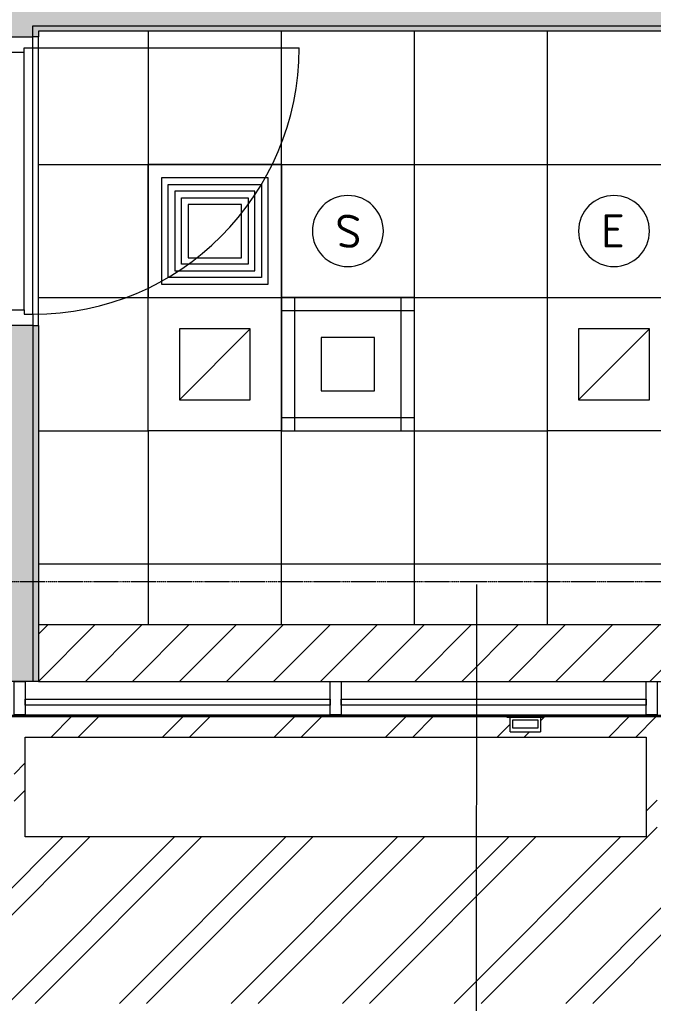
# Model space of a CAD drawing. Header units: centimetres. Extents: x -391356 to -382095, y -768 to 204275.
# Drawn here: x -385547.5 to -385261.7, y 200573.2 to 201016.4 of the extents above; entities that cross this region are included whole.
import ezdxf

# ---------------------------------------------------------------- set-up
doc = ezdxf.new("R2010")
doc.units = ezdxf.units.CM
doc.linetypes.add('虛線圓點 3_16_', pattern=[0.79375, 0.47625, -0.15875, 0, -0.15875])
for name, color, linetype, lineweight in [('一般標註', 7, 'Continuous', 5), ('天花板', 7, 'Continuous', 5), ('房間標籤', 7, 'Continuous', 5), ('柱線-1', 7, '虛線圓點 3_16_', 5), ('構架_豎框', 7, 'Continuous', 5), ('樓板', 7, 'Continuous', 5), ('燈具', 7, 'Continuous', 5), ('牆', 7, 'Continuous', 5), ('空調風口', 7, 'Continuous', 5), ('線', 7, 'Continuous', 5), ('表面樣式', 7, 'Continuous', 5), ('電氣設備', 7, 'Continuous', 5)]:
    doc.layers.add(name, color=color, linetype=linetype, lineweight=lineweight)
for name, color, linetype, lineweight, true_color in [('塗層 2 _5_-1', 7, 'Continuous', 5, 0xaaaaaa), ('帷幕板-1', 7, 'Continuous', 5, 0xeaeaea), ('帷幕牆豎框-1', 7, 'Continuous', 5, 0xeaeaea), ('建立開口', 9, 'Continuous', 5, 0x808080), ('牆-1', 7, 'Continuous', 5, 0xe4e4e4), ('結構 _1_-1', 7, 'Continuous', 9, 0xaaaaaa), ('詳圖項目-3', 11, 'Continuous', 15, 0xffaaaa), ('門-1', 7, 'Continuous', 5, 0xaaaaaa), ('門-2', 7, 'Continuous', 5, 0xd4d4d4)]:
    doc.layers.add(name, color=color, linetype=linetype, lineweight=lineweight, true_color=true_color)
doc.styles.add('ISOCPEUR', font='isocpeur.ttf', dxfattribs={"height": 15})

# ---------------------------------------------------------------- blocks, each defined once
blk = doc.blocks.new('通用門_單開 - DW2_H230xW130-1663480-二層天花平面圖')
at = {"layer": '構架_豎框'}
for p, q in [((-65, -27), (-65, -15)), ((-60, -15), (-65, -15)), ((60, -15), (-60, -15)), ((-60, -19), (-60, -15)), ((60, -15), (65, -15)), ((60, -19), (60, -15)), ((65, -15), (65, -27)), ((-58, -19), (-60, -19)), ((58, -19), (-58, -19)), ((-58, -19), (-58, -27)), ((58, -27), (58, -19)), ((58, -19), (60, -19)), ((-65, -27), (-58, -27)), ((-58, -27), (58, -27)), ((65, -27), (58, -27))]:
    blk.add_line(p, q, dxfattribs=at)
blk = doc.blocks.new('G_門扇_玻璃門 - 10-3780659-二層天花平面圖')
at = {"layer": '建立開口'}
blk.add_line((0, 1), (0, 121), dxfattribs=at)
blk.add_arc((0, 1), 120, 360, 90, dxfattribs=at)
blk = doc.blocks.new('Rectangular Mullion - 50x150_E-1707179-二層天花平面圖')
at = {"layer": '帷幕牆豎框-1'}
for p, q in [((2.5, 15), (-2.5, 15)), ((-2.5, 15), (-2.5, 0)), ((2.5, 0), (2.5, 15))]:
    blk.add_line(p, q, dxfattribs=at)
blk = doc.blocks.new('System Panel - 帷幕玻璃-1733386-二層天花平面圖')
at = {"layer": '帷幕板-1'}
for p, q in [((-68.75, -10.6), (-68.75, -8)), ((-68.75, -8), (68.75, -8)), ((68.75, -8), (68.75, -10.6)), ((68.75, -10.6), (-68.75, -10.6))]:
    blk.add_line(p, q, dxfattribs=at)
blk = doc.blocks.new('Rectangular Mullion - 50x150_E-V69-二層天花平面圖')
at = {"layer": '帷幕牆豎框-1'}
blk.add_line((-390160.81, 200703.16), (-390023.31, 200703.16), dxfattribs=at)
blk = doc.blocks.new('Rectangular Mullion - 50x150_E-V70-二層天花平面圖')
at = {"layer": '帷幕牆豎框-1'}
for p, q in [((2.5, 15), (-2.5, 15)), ((-2.5, 15), (-2.5, 0)), ((2.5, 0), (2.5, 15)), ((-2.5, 0), (2.5, 0))]:
    blk.add_line(p, q, dxfattribs=at)
blk = doc.blocks.new('外牆排氣防風罩 - 外牆排氣防風罩-V75-二層天花平面圖')
at = {"layer": '電氣設備'}
for p, q in [((-8.3, -0.5), (-8.3, -0.25)), ((-8.3, -0.5), (8.3, -0.5)), ((-6.8, -7.1), (-6.8, -0.5)), ((5.79, -1.91), (-5.79, -1.91)), ((-5.79, -1.91), (-5.79, -5.41)), ((5.79, -5.41), (5.79, -1.91)), ((6.8, -0.5), (6.8, -7.1)), ((8.3, -0.25), (8.3, -0.5)), ((-6.8, -7.1), (6.8, -7.1)), ((-5.79, -5.41), (5.79, -5.41))]:
    blk.add_line(p, q, dxfattribs=at)
blk = doc.blocks.new('L5 方型T-bar遮罩燈 - L5 方型T-bar遮罩燈-2232849-二層天花平面圖')
at = {"layer": '燈具'}
for p, q in [((30, 30), (-30, 30)), ((-30, 30), (-30, -30)), ((30, -30), (30, 30)), ((-16, 16), (16, -16)), ((-16, -16), (-16, 16)), ((-16, 16), (16, 16)), ((16, 16), (16, -16)), ((16, -16), (-16, -16)), ((-30, -30), (30, -30))]:
    blk.add_line(p, q, dxfattribs=at)
blk = doc.blocks.new('AC_明架方形出風口 - 出風口-V115-二層天花平面圖')
at = {"layer": '空調風口'}
for p, q in [((-30, -30), (-30, 30)), ((-30, 30), (30, 30)), ((-30, -30), (-30, 30)), ((-30, 30), (30, 30)), ((30, 30), (30, -30)), ((30, 30), (30, -30)), ((-24, 24), (-24, -24)), ((24, 24), (-24, 24)), ((24, -24), (24, 24)), ((-21, -21), (-21, 21)), ((-21, 21), (21, 21)), ((-18, 18), (-18, -18)), ((18, 18), (-18, 18)), ((18, -18), (18, 18)), ((21, 21), (21, -21)), ((-15, -15), (-15, 15)), ((-15, 15), (15, 15)), ((15, 15), (15, -15)), ((-12, 12), (-12, -12)), ((12, 12), (-12, 12)), ((12, -12), (12, 12)), ((-12, -12), (12, -12)), ((15, -15), (-15, -15)), ((21, -21), (-21, -21)), ((-18, -18), (18, -18)), ((-24, -24), (24, -24))]:
    blk.add_line(p, q, dxfattribs=at)

msp = doc.modelspace()

# ---------------------------------------------------------------- hatches: boundary and pattern name
at = {"layer": '牆-1'}
for points in [[(-385987.48, 201013.67), (-385009.48, 201013.67), (-385009.58, 201025.67), (-385987.48, 201025.67)], [(-385150.44, 201011.17), (-385009.48, 201011.17), (-385009.48, 201013.67), (-385541.48, 201013.67), (-385541.48, 201011.17), (-385162.44, 201011.17)]]:
    msp.add_hatch(color=256, dxfattribs=at).paths.add_polyline_path(points)
h = msp.add_hatch(color=256, dxfattribs=at)
h.paths.add_polyline_path([(-385544.98, 200718.16), (-385541.48, 200718.16), (-385541.48, 200878.67), (-385553.48, 200878.67), (-385553.48, 200718.16), (-385547.48, 200718.16)])
h.paths.add_polyline_path([(-385547.48, 201008.67), (-385541.48, 201008.67), (-385541.48, 201013.67), (-385553.48, 201013.67), (-385553.48, 201008.67)])
h = msp.add_hatch(color=256, dxfattribs=at)
h.paths.add_polyline_path([(-385541.33, 200718.16), (-385538.98, 200718.16), (-385538.98, 200878.67), (-385541.48, 200878.67), (-385541.48, 200718.16)])
h.paths.add_polyline_path([(-385538.98, 201008.67), (-385538.98, 201011.17), (-385541.48, 201011.17), (-385541.48, 201008.67), (-385540.06, 201008.67)])
at = {"layer": '表面樣式'}
h = msp.add_hatch(dxfattribs=at)
h.set_pattern_fill('FP_33', color=256, style=0, pattern_type=2)
h.set_pattern_definition([(180, (-385489.485, 201131.17), (7e-15, 60), []), (90, (-385489.485, 201131.17), (60, -4e-15), [])])
h.paths.add_polyline_path([(-385117.78, 200718.16), (-385117.48, 200718.16), (-385117.48, 200730.66), (-385089.98, 200730.66), (-385089.98, 200810.66), (-385011.98, 200810.66), (-385011.98, 201011.17), (-385538.98, 201011.17), (-385538.98, 200743.67), (-385117.78, 200743.67), (-385117.63, 200743.54), (-385117.63, 200738.67), (-385117.78, 200738.67), (-385117.78, 200718.67)])
h.paths.add_polyline_path([(-385069.48, 200831.17), (-385129.48, 200831.17), (-385129.48, 200951.17), (-385069.48, 200951.17), (-385069.48, 200853.47)])
h.paths.add_polyline_path([(-385489.48, 200831.17), (-385489.48, 200951.17), (-385429.48, 200951.17), (-385429.48, 200831.17)])
h.paths.add_polyline_path([(-385304.99, 200831.17), (-385309.48, 200831.17), (-385309.48, 200891.17), (-385249.48, 200891.17), (-385249.48, 200831.17)])
h.paths.add_polyline_path([(-385175.49, 200898.51), (-385175.49, 200937.04), (-385143.49, 200937.04), (-385143.49, 200898.51)])
h.paths.add_polyline_path([(-385399.48, 200905.17), (-385400.32, 200905.19), (-385401.99, 200905.36), (-385404.83, 200906.09), (-385407.12, 200907.11), (-385408.89, 200908.22), (-385409.88, 200909), (-385411.65, 200910.78), (-385412.9, 200912.45), (-385413.55, 200913.53), (-385414.38, 200915.35), (-385414.83, 200916.62), (-385415.35, 200919.08), (-385415.48, 200921.59), (-385415.22, 200924.08), (-385414.83, 200925.71), (-385414.18, 200927.48), (-385412.9, 200929.88), (-385411.65, 200931.56), (-385411.09, 200932.18), (-385408.89, 200934.11), (-385406.75, 200935.42), (-385404.83, 200936.25), (-385403.63, 200936.62), (-385401.25, 200937.05), (-385399.48, 200937.17), (-385398.65, 200937.15), (-385396.98, 200936.97), (-385394.14, 200936.25), (-385391.85, 200935.23), (-385390.08, 200934.11), (-385389.09, 200933.33), (-385387.32, 200931.56), (-385385.71, 200929.28), (-385385.42, 200928.8), (-385384.7, 200927.29), (-385384.14, 200925.71), (-385383.62, 200923.26), (-385383.49, 200920.75), (-385383.75, 200918.25), (-385384.14, 200916.62), (-385384.7, 200915.04), (-385386.07, 200912.45), (-385387.32, 200910.78), (-385387.88, 200910.15), (-385390.08, 200908.22), (-385392.22, 200906.91), (-385394.14, 200906.09), (-385395.34, 200905.71), (-385396.98, 200905.36), (-385398.65, 200905.19)])
h.paths.add_polyline_path([(-385279.48, 200905.17), (-385280.32, 200905.19), (-385281.99, 200905.37), (-385284.83, 200906.09), (-385287.12, 200907.11), (-385288.89, 200908.22), (-385289.88, 200909), (-385291.65, 200910.78), (-385292.9, 200912.45), (-385293.55, 200913.53), (-385294.38, 200915.35), (-385294.83, 200916.62), (-385295.35, 200919.08), (-385295.48, 200921.59), (-385295.22, 200924.08), (-385294.83, 200925.71), (-385294.27, 200927.29), (-385292.9, 200929.88), (-385291.65, 200931.56), (-385291.09, 200932.18), (-385288.89, 200934.11), (-385286.75, 200935.42), (-385284.83, 200936.25), (-385283.63, 200936.62), (-385281.99, 200936.97), (-385279.48, 200937.17), (-385278.65, 200937.15), (-385276.98, 200936.97), (-385274.14, 200936.25), (-385271.85, 200935.23), (-385270.08, 200934.11), (-385269.09, 200933.33), (-385267.32, 200931.56), (-385266.07, 200929.88), (-385265.42, 200928.8), (-385264.7, 200927.29), (-385264.14, 200925.71), (-385263.62, 200923.26), (-385263.49, 200920.75), (-385263.75, 200918.25), (-385264.14, 200916.62), (-385264.7, 200915.05), (-385266.07, 200912.45), (-385267.32, 200910.78), (-385267.88, 200910.15), (-385270.08, 200908.22), (-385272.22, 200906.91), (-385274.14, 200906.09), (-385275.34, 200905.71), (-385276.98, 200905.37), (-385278.65, 200905.19)])
h = msp.add_hatch(dxfattribs=at)
h.set_pattern_fill('FP_13', color=256, style=0, pattern_type=2)
h.set_pattern_definition([(45, (3618.32, 0), (-25.144717, 25.144717), []), (45, (3618.32, 38.1), (-25.144717, 25.144717), [])])
h.paths.add_polyline_path([(-386197.48, 200573.16), (-384227.48, 200573.16), (-384227.48, 200648.14), (-384404.98, 200648.14), (-384404.98, 200693.14), (-384227.48, 200693.14), (-384227.48, 200702.41), (-385311.18, 200702.41), (-385311.18, 200702.16), (-385312.68, 200702.16), (-385312.68, 200695.56), (-385326.28, 200695.56), (-385326.28, 200702.16), (-385327.78, 200702.16), (-385327.78, 200702.41), (-386197.48, 200702.41), (-386197.48, 200693.14), (-386119.98, 200693.14), (-386119.98, 200648.14), (-386197.48, 200648.14), (-386197.48, 200605.93)])
h.paths.add_polyline_path([(-385575.45, 200648.14), (-385829.98, 200648.14), (-385829.98, 200693.14), (-385549.98, 200693.14), (-385549.98, 200648.14)])
h.paths.add_polyline_path([(-384974.98, 200648.14), (-384974.98, 200693.14), (-384694.98, 200693.14), (-384694.98, 200648.14), (-384897.78, 200648.14)])
h.paths.add_polyline_path([(-385091.4, 200648.14), (-385259.98, 200648.14), (-385259.98, 200693.14), (-384979.98, 200693.14), (-384979.98, 200648.14), (-385012.48, 200648.14)])
h.paths.add_polyline_path([(-384413.73, 200648.14), (-384689.98, 200648.14), (-384689.98, 200693.14), (-384409.98, 200693.14), (-384409.98, 200648.14)])
h.paths.add_polyline_path([(-385285.02, 200648.14), (-385544.98, 200648.14), (-385544.98, 200693.14), (-385264.98, 200693.14), (-385264.98, 200648.14)])
h.paths.add_polyline_path([(-385962.69, 200648.14), (-386114.98, 200648.14), (-386114.98, 200693.14), (-385834.98, 200693.14), (-385834.98, 200648.14)])
h.paths.add_polyline_path([(-385689.98, 200702.91), (-384227.48, 200702.91), (-384227.48, 200703.16), (-386197.48, 200703.16), (-386197.48, 200702.91), (-385692.48, 200702.91)])
at = {"layer": '詳圖項目-3'}
h = msp.add_hatch(dxfattribs=at)
h.set_pattern_fill('FP_25', color=256, style=0, pattern_type=2)
h.set_pattern_definition([(45, (3618.322, 0), (-10.6066017, 10.6066017), [])])
h.paths.add_polyline_path([(-386227.48, 200718.16), (-386114.83, 200718.16), (-386114.83, 200743.16), (-386689.98, 200743.16), (-386689.98, 200718.16), (-386253.12, 200718.16)])
h.paths.add_polyline_path([(-384834.98, 200718.16), (-384829.98, 200718.16), (-384829.98, 200743.16), (-384979.98, 200743.16), (-384979.98, 200718.16), (-384885.26, 200718.16)])
h.paths.add_polyline_path([(-385176.87, 200718.16), (-385117.78, 200718.16), (-385117.78, 200743.67), (-385538.98, 200743.67), (-385538.98, 200718.16), (-385188.21, 200718.16)])
h.paths.add_polyline_path([(-385571.82, 200718.16), (-385555.98, 200718.23), (-385555.98, 200743.67), (-385894.98, 200743.67), (-385894.98, 200718.16), (-385571.97, 200718.16)])
h.paths.add_polyline_path([(-384172.45, 201951.69), (-384150.48, 201951.69), (-384150.48, 202041.51), (-384172.48, 202041.51), (-384172.45, 201951.69)])
h.paths.add_polyline_path([(-384150.48, 202250.66), (-384150.48, 202340.66), (-384172.48, 202340.66), (-384172.44, 202250.66), (-384167.48, 202250.66)])
h.paths.add_polyline_path([(-386937.48, 202938.16), (-386932.48, 202938.16), (-386932.48, 203374.66), (-386952.48, 203374.66), (-386952.48, 202938.16), (-386947.48, 202938.16)])
h.paths.add_polyline_path([(-384148.73, 203228.51), (-384147.48, 203228.51), (-384147.48, 203378.51), (-384172.48, 203378.51), (-384172.48, 203228.51), (-384149.91, 203228.51)])
h.paths.add_polyline_path([(-386952.48, 203391.66), (-386932.48, 203391.66), (-386932.48, 203680.66), (-386952.48, 203680.66), (-386952.48, 203452.65)])
h.paths.add_polyline_path([(-386937.48, 203835.66), (-386932.48, 203835.66), (-386932.48, 203928.16), (-386404.98, 203928.16), (-386404.98, 203953.16), (-386952.48, 203953.14), (-386952.48, 203835.66), (-386937.98, 203835.66)])
h.paths.add_polyline_path([(-384837.48, 203928.16), (-384837.48, 203953.16), (-385117.48, 203953.16), (-385117.48, 203928.16), (-384897.78, 203928.16)])
h.paths.add_polyline_path([(-384220.11, 203928.16), (-384149.98, 203928.16), (-384149.98, 203953.16), (-384689.98, 203953.16), (-384689.98, 203928.16), (-384257.48, 203928.16)])
h.paths.add_polyline_path([(-386257.48, 203928.16), (-385265.14, 203928.16), (-385265.14, 203953.16), (-386257.48, 203953.16), (-386257.48, 203933.16)])

# ---------------------------------------------------------------- linework, layer by layer
at = {"layer": '一般標註'}
for centre, start, end in [((-385399.48, 200921.17), 0, 180), ((-385279.48, 200921.17), 0, 180), ((-385399.48, 200921.17), 180, 0), ((-385279.48, 200921.17), 180, 0)]:
    msp.add_arc(centre, 16, start, end, dxfattribs=at)
at = {"layer": '塗層 2 _5_-1'}
msp.add_line((-385541.48, 200718.16), (-385553.48, 200718.16), dxfattribs=at)
at = {"layer": '天花板'}
for p, q in [((-385429.48, 200951.17), (-385489.48, 200951.17)), ((-385489.48, 200951.17), (-385489.48, 200891.17)), ((-385429.48, 200891.17), (-385429.48, 200951.17))]:
    msp.add_line(p, q, dxfattribs=at)
at = {"layer": '房間標籤'}
msp.add_line((-385341.5, 200761.87), (-385341.6, 200506.73), dxfattribs=at)
at = {"layer": '柱線-1'}
msp.add_line((-384128.36, 200763.16), (-386949.7, 200763.16), dxfattribs=at)
at = {"layer": '樓板'}
for p, q in [((-385544.98, 200648.14), (-385544.98, 200693.14)), ((-385544.98, 200693.14), (-385264.98, 200693.14)), ((-385264.98, 200693.14), (-385264.98, 200648.14)), ((-385264.98, 200648.14), (-385544.98, 200648.14))]:
    msp.add_line(p, q, dxfattribs=at)
at = {"layer": '牆'}
for p, q in [((-385538.98, 200878.67), (-385538.98, 201008.67)), ((-385117.48, 200702.91), (-385834.98, 200702.91)), ((-385834.98, 200702.41), (-385117.48, 200702.41))]:
    msp.add_line(p, q, dxfattribs=at)
at = {"layer": '結構 _1_-1'}
for p, q in [((-385541.48, 201008.67), (-385541.48, 201013.67)), ((-385541.48, 201013.67), (-385009.48, 201013.67)), ((-385538.98, 201008.67), (-385541.48, 201008.67)), ((-385011.98, 201011.17), (-385538.98, 201011.17)), ((-385538.98, 201011.17), (-385538.98, 201008.67)), ((-385541.48, 200878.67), (-385541.48, 200718.16)), ((-385541.48, 200878.67), (-385538.98, 200878.67)), ((-385538.98, 200878.67), (-385538.98, 200743.67)), ((-385538.98, 200718.16), (-385541.48, 200718.16))]:
    msp.add_line(p, q, dxfattribs=at)
at = {"layer": '線'}
for p, q in [((-385429.48, 200891.17), (-385429.48, 200831.17)), ((-385369.48, 200891.17), (-385429.48, 200891.17)), ((-385423.48, 200891.17), (-385423.48, 200831.17)), ((-385375.48, 200831.17), (-385375.48, 200891.17)), ((-385369.48, 200831.17), (-385369.48, 200891.17)), ((-385369.48, 200885.17), (-385429.48, 200885.17)), ((-385411.48, 200873.17), (-385411.48, 200849.17)), ((-385387.48, 200873.17), (-385411.48, 200873.17)), ((-385387.48, 200849.17), (-385387.48, 200873.17)), ((-385411.48, 200849.17), (-385387.48, 200849.17)), ((-385429.48, 200837.17), (-385369.48, 200837.17)), ((-385429.48, 200831.17), (-385369.48, 200831.17)), ((-385117.78, 200743.67), (-385538.98, 200743.67)), ((-385538.98, 200743.67), (-385538.98, 200718.16)), ((-385538.98, 200718.16), (-385117.78, 200718.16))]:
    msp.add_line(p, q, dxfattribs=at)

# ---------------------------------------------------------------- block references
at = {"layer": '帷幕板-1'}
for p in [(-385476.23, 200718.16), (-385333.73, 200718.16)]:
    msp.add_blockref('System Panel - 帷幕玻璃-1733386-二層天花平面圖', p, dxfattribs=at)
at = {"layer": '帷幕牆豎框-1', "extrusion": (0, 0, -1), "rotation": 180}
for name, p in [('Rectangular Mullion - 50x150_E-V70-二層天花平面圖', (385547.48, 200718.16)), ('Rectangular Mullion - 50x150_E-1707179-二層天花平面圖', (385404.98, 200718.16)), ('Rectangular Mullion - 50x150_E-1707179-二層天花平面圖', (385262.48, 200718.16))]:
    msp.add_blockref(name, p, dxfattribs=at)
at = {"layer": '帷幕牆豎框-1'}
for p in [(4615.82, 0), (4758.32, 0)]:
    msp.add_blockref('Rectangular Mullion - 50x150_E-V69-二層天花平面圖', p, dxfattribs=at)
at = {"layer": '燈具', "extrusion": (0, 0, -1), "rotation": 180}
for p in [(385459.48, 200861.17), (385279.48, 200861.17)]:
    msp.add_blockref('L5 方型T-bar遮罩燈 - L5 方型T-bar遮罩燈-2232849-二層天花平面圖', p, dxfattribs=at)
at = {"layer": '空調風口'}
msp.add_blockref('AC_明架方形出風口 - 出風口-V115-二層天花平面圖', (-385459.48, 200921.17), dxfattribs=at)
at = {"layer": '門-1', "rotation": 269.9999999999999}
msp.add_blockref('通用門_單開 - DW2_H230xW130-1663480-二層天花平面圖', (-385526.48, 200943.67), dxfattribs=at)
at = {"layer": '門-2', "rotation": 269.9999999999999}
msp.add_blockref('G_門扇_玻璃門 - 10-3780659-二層天花平面圖', (-385542.48, 201003.67), dxfattribs=at)
at = {"layer": '電氣設備'}
msp.add_blockref('外牆排氣防風罩 - 外牆排氣防風罩-V75-二層天花平面圖', (-385319.48, 200702.66), dxfattribs=at)

# ---------------------------------------------------------------- texts
at = {"layer": '一般標註', "insert": (-385393.37, 200913.62), "char_height": 15, "width": 14.4304, "attachment_point": 1, "rotation": 180, "style": 'ISOCPEUR'}
msp.add_mtext('\\fISOCPEUR|b0|i0|c136|p34|;S', dxfattribs=at)
at = {"layer": '一般標註', "insert": (-385285.32, 200928.71), "char_height": 15, "width": 12.827, "attachment_point": 1, "style": 'ISOCPEUR'}
msp.add_mtext('\\fISOCPEUR|b0|i0|c136|p34|;E', dxfattribs=at)

doc.saveas('drawing.dxf')
